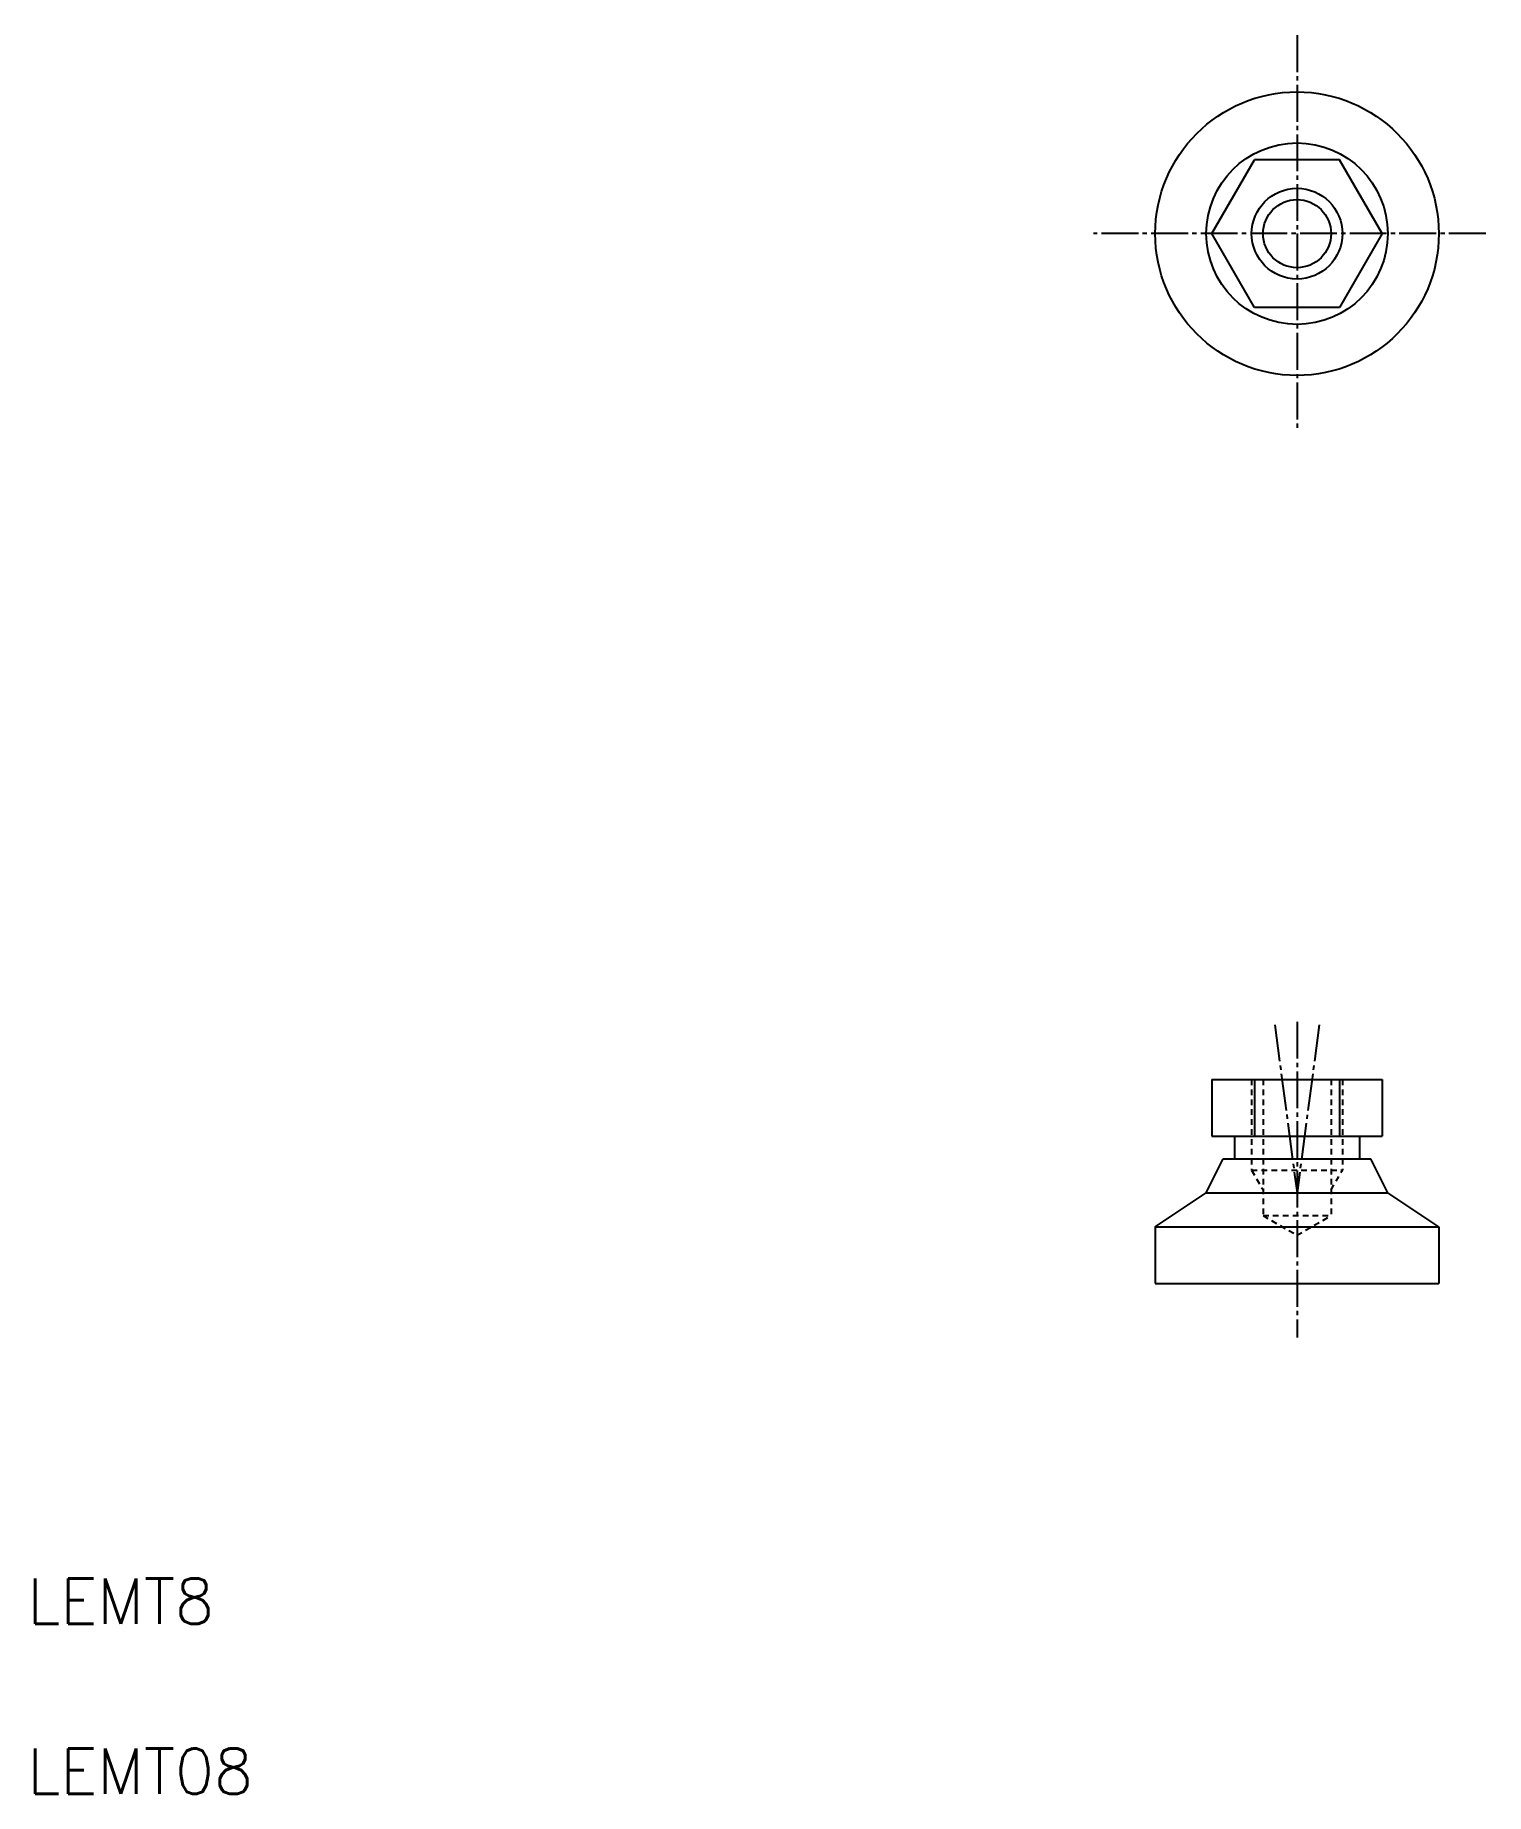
# Model space of a CAD drawing. Extents: x 21 to 149, y 14 to 169.
import ezdxf

# ---------------------------------------------------------------- set-up
doc = ezdxf.new("R2010")
doc.units = 0
doc.header["$LTSCALE"] = 0.25
doc.linetypes.add('CENTER', pattern=[17.5, 13, -1.5, 1.5, -1.5])
doc.linetypes.add('DASHED', pattern=[3.5, 2, -1.5])
doc.layers.get('0').update_dxf_attribs({"linetype": 'CONTINUOUS'})
doc.layers.add('CENTER', color=1, linetype='CENTER')
doc.styles.get("Standard").update_dxf_attribs({"font": 'txt', "bigfont": 'BIGFONT'})

msp = doc.modelspace()

# ---------------------------------------------------------------- linework, layer by layer
at = {"color": 7, "linetype": 'CONTINUOUS'}
for p, q in [((124.74, 151.47), (128.49, 157.97)), ((136, 157.97), (128.49, 157.97)), ((139.75, 151.47), (136, 157.97)), ((128.49, 144.97), (124.74, 151.47)), ((139.75, 151.47), (136, 144.97)), ((136, 144.97), (128.49, 144.97)), ((124.74, 76.89), (139.75, 76.89)), ((124.74, 76.89), (124.74, 71.89)), ((128.49, 76.89), (128.49, 71.89)), ((136, 76.89), (136, 71.89)), ((139.75, 76.89), (139.75, 71.89)), ((124.74, 71.89), (139.75, 71.89)), ((126.75, 71.89), (126.75, 69.89)), ((137.75, 71.89), (137.75, 69.89)), ((124.25, 66.89), (125.75, 69.89)), ((125.75, 69.89), (138.75, 69.89)), ((140.25, 66.89), (138.75, 69.89)), ((119.75, 63.89), (124.25, 66.89)), ((124.25, 66.89), (140.25, 66.89)), ((144.75, 63.89), (140.25, 66.89)), ((119.75, 63.89), (144.75, 63.89)), ((119.75, 63.89), (119.75, 58.89)), ((144.75, 63.89), (144.75, 58.89)), ((119.75, 58.89), (144.75, 58.89))]:
    msp.add_line(p, q, dxfattribs=at)
at = {"color": 3, "linetype": 'DASHED'}
for p, q in [((128.25, 76.89), (128.25, 68.89)), ((129.25, 76.89), (129.25, 64.89)), ((135.25, 76.89), (135.25, 64.89)), ((136.25, 76.89), (136.25, 68.89)), ((128.25, 68.89), (129.25, 67.16)), ((128.25, 68.89), (136.25, 68.89)), ((135.25, 67.16), (136.25, 68.89)), ((129.25, 64.89), (135.25, 64.89)), ((129.25, 64.89), (132.25, 63.16)), ((132.25, 63.16), (135.25, 64.89))]:
    msp.add_line(p, q, dxfattribs=at)
for p, q in [((130, 64.46), (130, 64.46)), ((130.75, 64.03), (130.75, 64.03))]:
    msp.add_line(p, q)
at = {"color": 7, "linetype": 'CONTINUOUS'}
for radius in [12.5, 8, 3]:
    msp.add_circle((132.25, 151.47), radius, dxfattribs=at)
at = {"color": 3, "linetype": 'CONTINUOUS'}
msp.add_circle((132.25, 151.47), 4, dxfattribs=at)
at = {"layer": 'CENTER', "color": 1, "linetype": 'CENTER'}
for p, q in [((132.25, 168.97), (132.25, 133.97)), ((148.89, 151.47), (114.32, 151.47)), ((130.29, 81.72), (132.25, 66.89)), ((132.25, 81.98), (132.25, 54.13)), ((134.2, 81.72), (132.25, 66.89))]:
    msp.add_line(p, q, dxfattribs=at)

# ---------------------------------------------------------------- texts
for s, p in [('LEMT8', (20.32, 28.9)), ('LEMT08', (20.32, 13.9))]:
    msp.add_text(s, height=4).set_placement(p)

doc.saveas('drawing.dxf')
